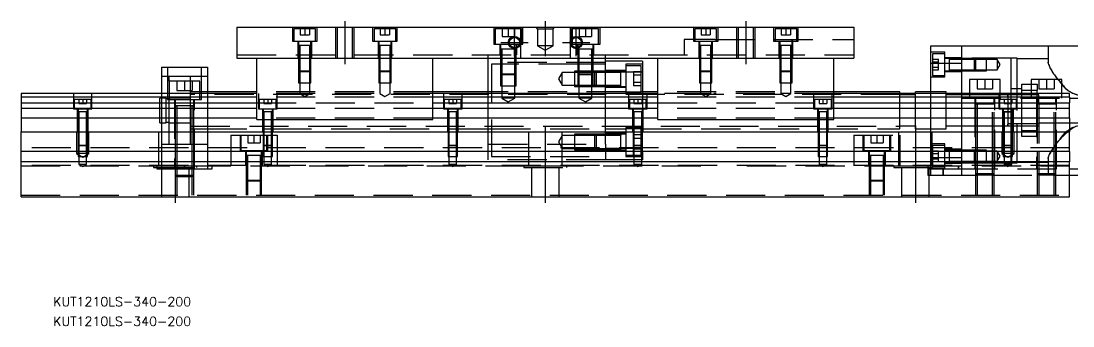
# Model space of a CAD drawing. Extents: x -12 to 520, y -264 to 102.
# Drawn here: x 0 to 341.1, y -264.5 to -165.6 of the extents above; entities that cross this region are included whole.
import ezdxf

# ---------------------------------------------------------------- set-up
doc = ezdxf.new("R2010")
doc.units = 0
doc.linetypes.add('CENTER', pattern=[50.8, 31.75, -6.35, 6.35, -6.35])
doc.linetypes.add('DASHED', pattern=[19.05, 12.7, -6.35])
doc.layers.get('0').update_dxf_attribs({"linetype": 'CONTINUOUS'})
doc.layers.add('CENTER', color=1, linetype='CENTER')
doc.styles.get("Standard").update_dxf_attribs({"font": 'txt.shx', "height": 3, "bigfont": 'bigfont.shx'})

# ---------------------------------------------------------------- blocks, each defined once
blk = doc.blocks.new('*U2')
at = {"color": 7, "linetype": 'CONTINUOUS'}
blk.add_text('KUT1210LS-340-200', height=3, dxfattribs=at).set_placement((10.41, -264.49))
blk = doc.blocks.new('*U3')
at = {"color": 7, "linetype": 'CONTINUOUS'}
blk.add_text('KUT1210LS-340-200', height=3, dxfattribs=at).set_placement((10.41, -258.1))

msp = doc.modelspace()

# ---------------------------------------------------------------- linework, layer by layer
at = {"color": 7, "linetype": 'CONTINUOUS'}
for p, q in [((70, -167.55), (270, -167.55)), ((70, -167.55), (70, -177.55)), ((270, -167.55), (270, -177.55)), ((295, -173.55), (305, -173.55)), ((295, -179.22), (295, -173.55)), ((305, -173.55), (345, -173.55)), ((305, -189.05), (305, -173.55)), ((45.5, -180.55), (45.5, -189.05)), ((45.5, -180.55), (60.5, -180.55)), ((60.5, -180.55), (60.5, -189.05)), ((70, -177.55), (270, -177.55)), ((76.5, -197.55), (76.5, -177.55)), ((133.5, -197.55), (133.5, -177.55)), ((151.5, -189.05), (151.5, -177.55)), ((189.5, -189.05), (189.5, -177.55)), ((201.5, -178.55), (189.5, -178.55)), ((201.5, -178.55), (201.5, -189.05)), ((206.5, -197.55), (206.5, -177.55)), ((263.5, -197.55), (263.5, -177.55)), ((295, -189.05), (295, -179.22)), ((295, -179.22), (305, -179.22)), ((317.5, -184.55), (307.5, -184.55)), ((307.5, -184.55), (307.5, -189.05)), ((317.5, -189.05), (317.5, -184.55)), ((337.5, -184.55), (327.5, -184.55)), ((327.5, -184.55), (327.5, -189.05)), ((337.5, -189.05), (337.5, -184.55)), ((76.5, -189.05), (0, -189.05)), ((0, -189.05), (0, -190.3)), ((76.5, -190.3), (0, -190.3)), ((0, -190.3), (0, -192.08)), ((76.5, -188.55), (60.5, -188.55)), ((151.5, -188.55), (133.5, -188.55)), ((206.5, -189.05), (133.5, -189.05)), ((206.5, -190.3), (133.5, -190.3)), ((206.5, -188.55), (201.5, -188.55)), ((285, -188.55), (263.5, -188.55)), ((340, -189.05), (263.5, -189.05)), ((340, -190.3), (263.5, -190.3)), ((285, -189.05), (285, -188.55)), ((290, -189.05), (290, -188.55)), ((295, -188.55), (290, -188.55)), ((321, -190.3), (320, -190.3)), ((324.5, -190.3), (321, -190.3)), ((327.5, -190.3), (324.5, -190.3)), ((329.5, -190.3), (327.5, -190.3)), ((330, -190.3), (329.5, -190.3)), ((340, -190.3), (340, -189.05)), ((340, -190.3), (340, -192.08)), ((340, -190.55), (355, -190.55)), ((0, -192.08), (76.5, -192.08)), ((0, -192.08), (0, -193.97)), ((76.5, -193.97), (0, -193.97)), ((0, -193.97), (0, -197.03)), ((133.5, -192.08), (206.5, -192.08)), ((206.5, -193.97), (133.5, -193.97)), ((263.5, -192.08), (340, -192.08)), ((340, -193.97), (263.5, -193.97)), ((340, -193.97), (340, -192.08)), ((340, -197.03), (340, -193.97)), ((0, -197.03), (0, -201.55)), ((76.5, -197.03), (0, -197.03)), ((76.5, -197.55), (133.5, -197.55)), ((206.5, -197.03), (133.5, -197.03)), ((206.5, -197.55), (263.5, -197.55)), ((340, -197.03), (263.5, -197.03)), ((340, -197.03), (340, -201.55)), ((0, -207.85), (0, -201.55)), ((0, -201.55), (340, -201.55)), ((340, -207.85), (340, -201.55)), ((340, -207.85), (0, -207.85)), ((0, -211.25), (0, -207.85)), ((340, -207.85), (340, -211.25)), ((340, -211.25), (0, -211.25)), ((0, -222.55), (0, -211.25)), ((340, -222.55), (340, -211.25)), ((340, -213.55), (355, -213.55)), ((340, -215.55), (345, -215.55)), ((0, -222.55), (340, -222.55))]:
    msp.add_line(p, q, dxfattribs=at)
at = {"color": 3, "linetype": 'DASHED'}
for p, q in [((88, -167.55), (88, -172.05)), ((95.5, -168.05), (88.5, -168.05)), ((88.5, -168.05), (88.5, -172.05)), ((90.5, -168.05), (90.5, -170.05)), ((90.5, -170.05), (92, -170.05)), ((92, -168.05), (92, -170.05)), ((92, -170.05), (93.5, -170.05)), ((93.5, -168.05), (93.5, -170.05)), ((95.5, -172.05), (95.5, -168.05)), ((96, -172.05), (96, -167.55)), ((102, -167.55), (102, -177.55)), ((102.5, -167.55), (102.5, -177.55)), ((107.5, -177.55), (107.5, -167.55)), ((108, -177.55), (108, -167.55)), ((114, -167.55), (114, -172.05)), ((121.5, -168.05), (114.5, -168.05)), ((114.5, -168.05), (114.5, -172.05)), ((116.5, -168.05), (116.5, -170.05)), ((116.5, -170.05), (118, -170.05)), ((118, -168.05), (118, -170.05)), ((118, -170.05), (119.5, -170.05)), ((119.5, -168.05), (119.5, -170.05)), ((121.5, -172.05), (121.5, -168.05)), ((122, -172.05), (122, -167.55)), ((153.25, -167.55), (153.25, -173.05)), ((162.25, -168.05), (153.75, -168.05)), ((153.75, -168.05), (153.75, -173.05)), ((156, -168.05), (156, -170.55)), ((158, -168.05), (158, -170.55)), ((160, -168.05), (160, -170.55)), ((162, -167.55), (162, -177.55)), ((162.25, -173.05), (162.25, -168.05)), ((162.75, -173.05), (162.75, -167.55)), ((167.5, -168.05), (167, -167.55)), ((167.5, -168.05), (167.5, -173.55)), ((167.5, -168.05), (172.5, -168.05)), ((172.5, -168.05), (173, -167.55)), ((172.5, -173.55), (172.5, -168.05)), ((178, -167.55), (178, -177.55)), ((178.25, -167.55), (178.25, -173.05)), ((187.25, -168.05), (178.75, -168.05)), ((178.75, -168.05), (178.75, -170.99)), ((181, -168.05), (181, -170.55)), ((183, -168.05), (183, -170.55)), ((185, -168.05), (185, -170.55)), ((187.25, -173.05), (187.25, -168.05)), ((187.75, -173.05), (187.75, -167.55)), ((218, -167.55), (218, -172.05)), ((225.5, -168.05), (218.5, -168.05)), ((218.5, -168.05), (218.5, -172.05)), ((220.5, -168.05), (220.5, -170.05)), ((220.5, -170.05), (222, -170.05)), ((222, -168.05), (222, -170.05)), ((222, -170.05), (223.5, -170.05)), ((223.5, -168.05), (223.5, -170.05)), ((225.5, -172.05), (225.5, -168.05)), ((226, -172.05), (226, -167.55)), ((232, -167.55), (232, -177.55)), ((232.5, -167.55), (232.5, -177.55)), ((237.5, -177.55), (237.5, -167.55)), ((238, -177.55), (238, -167.55)), ((244, -167.55), (244, -172.05)), ((251.5, -168.05), (244.5, -168.05)), ((244.5, -168.05), (244.5, -172.05)), ((246.5, -168.05), (246.5, -170.05)), ((246.5, -170.05), (248, -170.05)), ((248, -168.05), (248, -170.05)), ((248, -170.05), (249.5, -170.05)), ((249.5, -168.05), (249.5, -170.05)), ((251.5, -172.05), (251.5, -168.05)), ((252, -172.05), (252, -167.55)), ((88, -172.05), (96, -172.05)), ((89.75, -172.05), (89.75, -177.55)), ((90, -172.05), (90, -173.45)), ((90, -173.44), (90, -173.45)), ((94, -173.45), (90, -173.45)), ((90, -173.45), (90, -177.55)), ((90, -173.45), (90, -173.46)), ((90.35, -173.45), (90.35, -177.55)), ((93.65, -177.55), (93.65, -173.45)), ((94, -173.45), (94, -172.05)), ((94, -177.55), (94, -173.45)), ((94.25, -177.55), (94.25, -172.05)), ((114, -172.05), (122, -172.05)), ((115.75, -172.05), (115.75, -177.55)), ((116, -172.05), (116, -173.45)), ((116, -173.44), (116, -173.45)), ((116, -173.45), (116.22, -173.45)), ((116.22, -173.45), (116, -173.45)), ((116, -173.45), (116, -173.46)), ((116, -173.45), (116, -177.55)), ((119.78, -173.45), (116.22, -173.45)), ((116.35, -173.45), (116.35, -177.55)), ((119.65, -177.55), (119.65, -173.45)), ((119.78, -173.45), (120, -173.45)), ((120, -173.45), (119.78, -173.45)), ((120, -173.45), (120, -172.05)), ((120, -173.45), (120, -173.44)), ((120, -173.46), (120, -173.45)), ((120, -177.55), (120, -173.45)), ((120.25, -177.55), (120.25, -172.05)), ((153.25, -173.05), (162.75, -173.05)), ((155.25, -173.05), (155.25, -176.55)), ((155.5, -173.05), (155.5, -174.65)), ((156, -170.55), (158, -170.55)), ((158, -170.55), (160, -170.55)), ((160.5, -174.12), (160.5, -173.05)), ((160.75, -176.55), (160.75, -173.05)), ((172.5, -173.55), (167.5, -173.55)), ((167.5, -173.55), (170, -174.99)), ((170, -174.99), (172.5, -173.55)), ((178.25, -173.05), (187.75, -173.05)), ((178.75, -170.99), (178.75, -171.47)), ((178.75, -171.47), (178.75, -173.05)), ((180.25, -173.05), (180.25, -176.55)), ((180.5, -173.05), (180.5, -174.12)), ((181, -170.55), (183, -170.55)), ((183, -170.55), (185, -170.55)), ((185.5, -174.65), (185.5, -173.05)), ((185.75, -176.55), (185.75, -173.05)), ((215, -171.55), (215, -176.55)), ((225, -171.55), (215, -171.55)), ((218, -172.05), (226, -172.05)), ((219.75, -172.05), (219.75, -177.55)), ((220, -172.05), (220, -173.45)), ((220, -173.44), (220, -173.45)), ((220, -173.45), (220.22, -173.45)), ((220.22, -173.45), (220, -173.45)), ((220, -173.45), (220, -173.46)), ((220, -173.45), (220, -177.55)), ((223.78, -173.45), (220.22, -173.45)), ((220.35, -173.45), (220.35, -177.55)), ((223.65, -177.55), (223.65, -173.45)), ((223.78, -173.45), (224, -173.45)), ((224, -173.45), (223.78, -173.45)), ((224, -173.45), (224, -172.05)), ((224, -173.45), (224, -173.44)), ((224, -173.46), (224, -173.45)), ((224, -177.55), (224, -173.45)), ((224.25, -177.55), (224.25, -172.05)), ((225, -171.55), (270, -171.55)), ((244, -172.05), (252, -172.05)), ((245.75, -172.05), (245.75, -177.55)), ((246, -172.05), (246, -173.45)), ((246, -173.44), (246, -173.45)), ((246, -173.45), (246.22, -173.45)), ((246.22, -173.45), (246, -173.45)), ((246, -173.45), (246, -173.46)), ((246, -173.45), (246, -177.55)), ((249.78, -173.45), (246.22, -173.45)), ((246.35, -173.45), (246.35, -177.55)), ((249.65, -177.55), (249.65, -173.45)), ((249.78, -173.45), (250, -173.45)), ((250, -173.45), (249.78, -173.45)), ((250, -172.05), (250, -171.55)), ((250, -171.55), (250, -172.05)), ((250, -173.45), (250, -172.05)), ((250, -173.45), (250, -173.44)), ((250, -173.46), (250, -173.45)), ((250, -177.55), (250, -173.45)), ((250.25, -177.55), (250.25, -172.05)), ((333, -173.55), (333, -178.91)), ((70, -176.55), (270, -176.55)), ((151.5, -177.55), (151.5, -176.55)), ((155.5, -174.65), (155.76, -174.65)), ((155.76, -174.65), (155.5, -174.65)), ((155.5, -174.65), (155.5, -174.66)), ((155.5, -174.65), (155.5, -174.65)), ((155.5, -174.65), (155.5, -176.55)), ((155.5, -176.55), (155.5, -177.55)), ((155.5, -176.55), (155.5, -177.55)), ((160.01, -174.65), (155.76, -174.65)), ((155.9, -174.65), (155.9, -176.55)), ((155.9, -176.55), (155.9, -177.55)), ((160.24, -174.65), (160.01, -174.65)), ((160.1, -176.55), (160.1, -174.65)), ((160.1, -177.55), (160.1, -176.55)), ((160.24, -174.65), (160.5, -174.65)), ((160.5, -174.65), (160.24, -174.65)), ((160.5, -174.49), (160.5, -174.12)), ((160.5, -174.65), (160.5, -174.49)), ((160.5, -174.66), (160.5, -174.65)), ((160.5, -176.55), (160.5, -174.65)), ((160.5, -174.65), (160.5, -174.65)), ((160.5, -177.55), (160.5, -176.55)), ((160.5, -177.55), (160.5, -176.55)), ((180.5, -174.12), (180.5, -174.49)), ((180.5, -174.49), (180.5, -174.65)), ((180.5, -174.65), (180.76, -174.65)), ((180.76, -174.65), (180.5, -174.65)), ((180.5, -174.65), (180.5, -174.66)), ((180.5, -174.65), (180.5, -174.65)), ((180.5, -174.65), (180.5, -176.55)), ((180.5, -176.55), (180.5, -177.55)), ((180.5, -176.55), (180.5, -177.55)), ((185.24, -174.65), (180.76, -174.65)), ((180.9, -174.65), (180.9, -176.55)), ((180.9, -176.55), (180.9, -177.55)), ((185.1, -176.55), (185.1, -174.65)), ((185.1, -177.55), (185.1, -176.55)), ((185.24, -174.65), (185.5, -174.65)), ((185.5, -174.65), (185.24, -174.65)), ((185.5, -174.66), (185.5, -174.65)), ((185.5, -176.55), (185.5, -174.65)), ((185.5, -174.65), (185.5, -174.65)), ((185.5, -177.55), (185.5, -176.55)), ((185.5, -177.55), (185.5, -176.55)), ((189.5, -177.55), (189.5, -176.55)), ((299.5, -175.7), (295, -175.7)), ((295.5, -176.2), (295.5, -179.7)), ((299.5, -176.2), (295.5, -176.2)), ((299.5, -183.7), (299.5, -175.7)), ((47.5, -180.55), (47.5, -191.05)), ((58.5, -191.05), (58.5, -180.55)), ((90, -177.55), (90, -181.7)), ((90, -177.55), (90, -181.7)), ((90.35, -177.55), (90.35, -182.05)), ((93.65, -182.05), (93.65, -177.55)), ((94, -181.7), (94, -177.55)), ((94, -181.7), (94, -177.55)), ((116, -177.55), (116, -181.7)), ((116, -177.55), (116, -181.7)), ((116.35, -177.55), (116.35, -182.05)), ((119.65, -182.05), (119.65, -177.55)), ((120, -181.7), (120, -177.55)), ((120, -181.7), (120, -177.55)), ((189.5, -179.05), (151.5, -179.05)), ((152.5, -179.55), (152.5, -197.55)), ((155.5, -179.55), (152.5, -179.55)), ((155.5, -177.55), (155.5, -182.65)), ((155.5, -177.55), (155.5, -182.65)), ((155.9, -179.55), (155.5, -179.55)), ((155.9, -177.55), (155.9, -183.05)), ((158.5, -179.55), (155.9, -179.55)), ((160.1, -179.55), (158.5, -179.55)), ((160.1, -183.05), (160.1, -177.55)), ((160.5, -179.55), (160.1, -179.55)), ((160.5, -182.65), (160.5, -177.55)), ((160.5, -182.65), (160.5, -177.55)), ((180.5, -179.55), (160.5, -179.55)), ((180.5, -177.55), (180.5, -182.65)), ((180.5, -177.55), (180.5, -182.65)), ((180.9, -179.55), (180.5, -179.55)), ((180.9, -177.55), (180.9, -183.05)), ((181.5, -179.55), (180.9, -179.55)), ((185.1, -179.55), (181.5, -179.55)), ((185.1, -183.05), (185.1, -177.55)), ((185.5, -179.55), (185.1, -179.55)), ((185.5, -182.65), (185.5, -177.55)), ((185.5, -182.65), (185.5, -177.55)), ((189.5, -179.55), (185.5, -179.55)), ((196.1, -179.55), (196.1, -189.05)), ((201.5, -179.55), (196.1, -179.55)), ((198.65, -180.05), (196.1, -180.05)), ((199, -180.05), (198.65, -180.05)), ((201.1, -180.05), (199, -180.05)), ((201.1, -188.55), (201.1, -180.05)), ((220, -177.55), (220, -181.7)), ((220, -177.55), (220, -181.7)), ((220.35, -177.55), (220.35, -182.05)), ((223.65, -182.05), (223.65, -177.55)), ((224, -181.7), (224, -177.55)), ((224, -181.7), (224, -177.55)), ((246, -177.55), (246, -181.7)), ((246, -177.55), (246, -181.7)), ((246.35, -177.55), (246.35, -182.05)), ((249.65, -182.05), (249.65, -177.55)), ((250, -181.7), (250, -177.55)), ((250, -181.7), (250, -177.55)), ((295.5, -177.97), (297.5, -177.97)), ((295.5, -178.83), (297.5, -178.83)), ((295.5, -179.7), (295.5, -183.2)), ((295.5, -180.57), (297.5, -180.57)), ((297.5, -178.83), (297.5, -177.97)), ((297.5, -180.57), (297.5, -178.83)), ((297.5, -181.43), (297.5, -180.57)), ((305, -177.45), (299.5, -177.45)), ((300.9, -177.7), (299.5, -177.7)), ((300.9, -177.7), (300.9, -181.7)), ((305, -177.7), (300.9, -177.7)), ((305, -178.05), (300.9, -178.05)), ((321, -177.55), (305, -177.55)), ((309.15, -177.7), (305, -177.7)), ((309.15, -177.7), (305, -177.7)), ((309.5, -178.05), (305, -178.05)), ((309.15, -179.7), (309.15, -177.7)), ((313, -177.7), (309.15, -177.7)), ((309.5, -178.05), (309.15, -177.7)), ((309.15, -181.7), (309.15, -179.7)), ((309.5, -178.05), (309.5, -179.7)), ((313, -178.05), (309.5, -178.05)), ((309.5, -179.7), (309.5, -181.35)), ((313, -181.7), (313, -177.7)), ((316.5, -178.05), (313, -178.05)), ((316.5, -178.05), (316.5, -179.7)), ((317.45, -179.7), (316.5, -178.05)), ((316.5, -179.7), (316.5, -181.35)), ((316.5, -181.35), (317.45, -179.7)), ((321, -189.05), (321, -177.55)), ((323, -177.55), (321, -177.55)), ((323, -189.05), (323, -177.55)), ((333, -177.8), (323, -177.8)), ((333, -178.91), (333.04, -179.26)), ((333.03, -179.21), (333, -178.91)), ((48, -183.55), (45.5, -183.55)), ((48, -185.05), (48, -183.55)), ((55, -183.55), (48, -183.55)), ((55, -185.05), (55, -183.55)), ((60.5, -183.55), (55, -183.55)), ((90, -181.7), (94, -181.7)), ((90, -181.7), (90, -185.55)), ((90, -181.7), (90.35, -182.05)), ((93.65, -182.05), (90.35, -182.05)), ((90.35, -182.05), (90.35, -185.55)), ((93.65, -182.05), (94, -181.7)), ((93.65, -185.55), (93.65, -182.05)), ((94, -185.55), (94, -181.7)), ((116, -181.7), (120, -181.7)), ((116, -181.7), (116, -185.55)), ((116, -181.7), (116.35, -182.05)), ((119.65, -182.05), (116.35, -182.05)), ((116.35, -182.05), (116.35, -185.55)), ((119.65, -182.05), (120, -181.7)), ((119.65, -185.55), (119.65, -182.05)), ((120, -185.55), (120, -181.7)), ((155.5, -182.65), (158.5, -182.65)), ((155.5, -182.65), (155.5, -186.55)), ((155.5, -182.65), (155.9, -183.05)), ((158.5, -183.05), (155.9, -183.05)), ((155.9, -183.05), (155.9, -186.55)), ((158.5, -182.65), (160.5, -182.65)), ((160.1, -183.05), (158.5, -183.05)), ((160.1, -183.05), (160.5, -182.65)), ((160.1, -186.55), (160.1, -183.05)), ((160.5, -186.55), (160.5, -182.65)), ((175.5, -182.2), (174.29, -184.3)), ((175.5, -186.4), (175.5, -182.2)), ((179.5, -182.2), (175.5, -182.2)), ((179.5, -181.8), (179.5, -186.8)), ((180.5, -181.8), (179.5, -181.8)), ((186.1, -182.2), (179.5, -182.2)), ((180.9, -181.8), (180.5, -181.8)), ((180.5, -182.65), (181.5, -182.65)), ((180.5, -182.65), (180.5, -186.55)), ((180.5, -182.65), (180.9, -183.05)), ((181.5, -181.8), (180.9, -181.8)), ((181.5, -183.05), (180.9, -183.05)), ((180.9, -183.05), (180.9, -186.55)), ((185.1, -181.8), (181.5, -181.8)), ((181.5, -182.65), (185.5, -182.65)), ((185.1, -183.05), (181.5, -183.05)), ((185.5, -181.8), (185.1, -181.8)), ((185.1, -183.05), (185.5, -182.65)), ((185.1, -186.55), (185.1, -183.05)), ((186.5, -181.8), (185.5, -181.8)), ((185.5, -186.55), (185.5, -182.65)), ((186.5, -181.8), (186.1, -182.2)), ((186.1, -186.4), (186.1, -182.2)), ((189.5, -182.2), (186.1, -182.2)), ((186.5, -181.8), (186.5, -186.8)), ((189.5, -181.8), (186.5, -181.8)), ((189.5, -181.8), (186.5, -181.8)), ((196.1, -181.55), (189.5, -181.55)), ((194.5, -181.8), (189.5, -181.8)), ((195, -182.18), (189.5, -182.18)), ((194.5, -182.2), (189.5, -182.2)), ((194.5, -182.2), (194.5, -181.8)), ((194.5, -182.06), (194.5, -181.8)), ((194.5, -181.8), (194.5, -182.06)), ((194.5, -182.06), (194.5, -181.8)), ((195, -181.8), (194.5, -181.8)), ((194.5, -184.15), (194.5, -182.06)), ((194.5, -186.54), (194.5, -184.15)), ((195.1, -181.8), (195, -181.8)), ((199, -182.18), (195, -182.18)), ((195.35, -181.8), (195.1, -181.8)), ((196.1, -181.8), (195.35, -181.8)), ((198.6, -181.99), (198.6, -183.15)), ((201.1, -181.99), (198.6, -181.99)), ((198.6, -183.15), (198.6, -185.45)), ((201.1, -183.15), (198.6, -183.15)), ((201.5, -182.18), (199, -182.18)), ((220, -181.7), (224, -181.7)), ((220, -181.7), (220, -185.55)), ((220, -181.7), (220.35, -182.05)), ((223.65, -182.05), (220.35, -182.05)), ((220.35, -182.05), (220.35, -185.55)), ((223.65, -182.05), (224, -181.7)), ((223.65, -185.55), (223.65, -182.05)), ((224, -185.55), (224, -181.7)), ((246, -181.7), (250, -181.7)), ((246, -181.7), (246, -185.55)), ((246, -181.7), (246.35, -182.05)), ((249.65, -182.05), (246.35, -182.05)), ((246.35, -182.05), (246.35, -185.55)), ((249.65, -182.05), (250, -181.7)), ((249.65, -185.55), (249.65, -182.05)), ((250, -185.55), (250, -181.7)), ((295, -183.7), (299.5, -183.7)), ((295.5, -181.43), (297.5, -181.43)), ((295.5, -183.2), (299.5, -183.2)), ((299.5, -181.7), (300.9, -181.7)), ((299.5, -181.95), (305, -181.95)), ((300.89, -181.7), (300.9, -181.7)), ((300.9, -181.35), (305, -181.35)), ((300.9, -181.7), (305, -181.7)), ((300.9, -181.7), (300.9, -181.7)), ((305, -181.35), (309.5, -181.35)), ((305, -181.7), (309.15, -181.7)), ((305, -181.7), (309.15, -181.7)), ((309.15, -181.7), (309.5, -181.35)), ((309.15, -181.7), (313, -181.7)), ((309.5, -181.35), (313, -181.35)), ((313, -181.35), (316.5, -181.35)), ((58, -185.05), (48, -185.05)), ((48, -185.05), (48, -189.05)), ((50.5, -185.05), (50.5, -188.05)), ((53, -185.05), (53, -188.05)), ((55, -189.05), (55, -185.05)), ((55.5, -185.05), (55.5, -188.05)), ((58, -189.05), (58, -185.05)), ((90, -185.55), (94, -185.55)), ((90.35, -185.55), (90.35, -189.05)), ((93.65, -189.05), (93.65, -185.55)), ((116, -185.55), (120, -185.55)), ((116.35, -185.55), (116.35, -189.05)), ((119.65, -189.05), (119.65, -185.55)), ((155.5, -186.55), (160.5, -186.55)), ((155.9, -186.55), (155.9, -190.55)), ((160.1, -190.55), (160.1, -186.55)), ((174.29, -184.3), (175.5, -186.4)), ((175.5, -186.4), (179.5, -186.4)), ((179.5, -186.4), (186.1, -186.4)), ((179.5, -186.8), (186.5, -186.8)), ((180.5, -186.55), (185.5, -186.55)), ((180.9, -186.55), (180.9, -190.55)), ((185.1, -190.55), (185.1, -186.55)), ((186.1, -186.4), (186.5, -186.8)), ((186.1, -186.4), (189.5, -186.4)), ((186.5, -186.8), (189.5, -186.8)), ((186.5, -186.8), (189.5, -186.8)), ((189.5, -186.4), (194.5, -186.4)), ((189.5, -186.8), (194.5, -186.8)), ((189.5, -187.05), (196.1, -187.05)), ((194.5, -186.8), (194.5, -186.4)), ((194.5, -186.8), (194.5, -186.54)), ((194.5, -186.8), (196.1, -186.8)), ((198.6, -185.45), (198.6, -186.61)), ((201.1, -185.45), (198.6, -185.45)), ((201.1, -186.61), (198.6, -186.61)), ((220, -185.55), (224, -185.55)), ((220.35, -185.55), (220.35, -189.05)), ((223.65, -189.05), (223.65, -185.55)), ((246, -185.55), (250, -185.55)), ((246.35, -185.55), (246.35, -189.05)), ((249.65, -189.05), (249.65, -185.55)), ((310, -184.55), (310, -187.55)), ((310, -187.55), (312.5, -187.55)), ((312.5, -184.55), (312.5, -187.55)), ((312.5, -187.55), (315, -187.55)), ((315, -184.55), (315, -187.55)), ((324.5, -187.55), (321, -187.55)), ((324.5, -186.05), (327.5, -186.05)), ((324.5, -188.05), (324.5, -186.05)), ((327.5, -186.05), (329.5, -186.05)), ((329.5, -186.05), (329.5, -188.05)), ((330, -184.55), (330, -187.55)), ((330, -187.55), (332.5, -187.55)), ((332.5, -184.55), (332.5, -187.55)), ((332.5, -187.55), (335, -187.55)), ((335, -184.55), (335, -187.55)), ((336.31, -184.55), (337.5, -185.91)), ((17, -189.05), (17, -194.05)), ((23, -194.05), (23, -189.05)), ((45, -194.55), (45, -190.55)), ((45.5, -190.55), (45, -190.55)), ((45.5, -189.05), (45.5, -201.55)), ((47.1, -190.55), (45.5, -190.55)), ((47.1, -194.55), (47.1, -190.55)), ((48, -190.75), (47.1, -190.75)), ((48, -189.05), (48, -191.05)), ((55, -190.55), (48, -190.55)), ((50.5, -188.05), (53, -188.05)), ((53, -188.05), (55.5, -188.05)), ((58, -188.55), (55, -188.55)), ((55, -191.05), (55, -189.05)), ((285, -189.43), (55, -189.43)), ((60.5, -188.55), (58, -188.55)), ((58, -191.05), (58, -189.05)), ((60.5, -189.05), (60.5, -201.55)), ((133.5, -188.55), (76.5, -188.55)), ((133.5, -189.05), (76.5, -189.05)), ((133.5, -190.3), (76.5, -190.3)), ((77, -189.05), (77, -194.05)), ((83, -194.05), (83, -189.05)), ((93.65, -189.05), (90.35, -189.05)), ((90.35, -189.05), (92, -190)), ((92, -190), (93.65, -189.05)), ((116.35, -189.05), (118, -190)), ((118, -190), (119.65, -189.05)), ((137, -189.05), (137, -194.05)), ((143, -194.05), (143, -189.05)), ((152.5, -188.55), (151.5, -188.55)), ((151.5, -197.55), (151.5, -189.05)), ((196.1, -188.55), (152.5, -188.55)), ((160.1, -190.55), (155.9, -190.55)), ((155.9, -190.55), (158, -191.76)), ((158, -191.76), (160.1, -190.55)), ((185.1, -190.55), (180.9, -190.55)), ((180.9, -190.55), (183, -191.76)), ((183, -191.76), (185.1, -190.55)), ((189.5, -197.55), (189.5, -189.05)), ((196.1, -188.55), (201.1, -188.55)), ((197, -189.05), (197, -194.05)), ((201.5, -188.55), (201.1, -188.55)), ((201.5, -189.05), (201.5, -207.85)), ((203, -194.05), (203, -189.05)), ((263.5, -188.55), (206.5, -188.55)), ((221.35, -189.05), (206.5, -189.05)), ((263.5, -190.3), (206.5, -190.3)), ((223.65, -189.05), (220.35, -189.05)), ((220.35, -189.05), (222, -190)), ((222, -190), (223.65, -189.05)), ((263.5, -189.05), (224.65, -189.05)), ((249.65, -189.05), (246.35, -189.05)), ((246.35, -189.05), (248, -190)), ((248, -190), (249.65, -189.05)), ((257, -189.05), (257, -194.05)), ((263, -194.05), (263, -189.05)), ((285, -194.55), (285, -189.05)), ((290, -189.55), (285, -189.55)), ((290, -194.55), (290, -189.05)), ((300, -188.55), (295, -188.55)), ((295, -201.55), (295, -189.05)), ((300, -189.05), (300, -188.55)), ((300, -194.55), (300, -189.05)), ((305, -189.55), (300, -189.55)), ((305, -190.55), (305, -189.05)), ((307.5, -189.55), (305, -189.55)), ((305, -201.55), (305, -190.55)), ((305, -190.55), (340, -190.55)), ((307.5, -189.05), (307.5, -190.55)), ((317.5, -189.55), (307.5, -189.55)), ((309.25, -190.55), (309.25, -213.55)), ((309.5, -190.55), (309.5, -192.55)), ((315.5, -192.55), (315.5, -190.55)), ((315.75, -213.55), (315.75, -190.55)), ((317, -189.05), (317, -194.05)), ((317.5, -190.55), (317.5, -189.05)), ((320, -189.55), (317.5, -189.55)), ((320, -189.55), (320, -190.3)), ((320, -189.55), (320, -190.11)), ((320, -190.11), (320, -189.55)), ((320, -189.55), (320, -189.55)), ((321, -189.55), (320, -189.55)), ((320, -189.55), (320, -189.55)), ((320, -190.11), (320, -190.55)), ((320, -190.3), (320, -190.55)), ((320, -190.55), (320, -190.95)), ((321, -190.55), (321, -189.05)), ((324.5, -189.55), (321, -189.55)), ((321, -191.05), (321, -190.55)), ((323, -194.05), (323, -189.05)), ((327.5, -188.05), (324.5, -188.05)), ((324.5, -189.05), (324.5, -188.05)), ((324.5, -190.55), (324.5, -189.05)), ((327.5, -189.55), (324.5, -189.55)), ((324.5, -201.05), (324.5, -190.55)), ((329.5, -188.05), (327.5, -188.05)), ((327.5, -189.05), (327.5, -190.55)), ((329.5, -189.55), (327.5, -189.55)), ((329.25, -190.55), (329.25, -213.55)), ((329.5, -189.05), (329.5, -188.05)), ((329.5, -190.55), (329.5, -189.05)), ((330, -189.55), (329.5, -189.55)), ((329.5, -190.55), (329.5, -192.55)), ((330, -190.55), (330, -189.55)), ((330, -192.55), (330, -190.55)), ((335.5, -192.55), (335.5, -190.55)), ((335.75, -213.55), (335.75, -190.55)), ((337.5, -190.55), (337.5, -189.05)), ((17, -194.05), (23, -194.05)), ((22.75, -191.05), (17.25, -191.05)), ((17.25, -191.05), (17.25, -194.05)), ((18.25, -194.05), (18.25, -201.55)), ((18.5, -194.05), (18.5, -195.05)), ((18.75, -191.05), (18.75, -192.35)), ((18.75, -192.35), (20, -192.35)), ((20, -191.05), (20, -192.35)), ((20, -192.35), (21.25, -192.35)), ((21.25, -191.05), (21.25, -192.35)), ((21.5, -195.05), (21.5, -194.05)), ((21.75, -201.55), (21.75, -194.05)), ((22.75, -194.05), (22.75, -191.05)), ((47.5, -191.05), (58.5, -191.05)), ((48, -194.55), (48, -191.05)), ((49.75, -191.05), (49.75, -213.55)), ((50, -191.05), (50, -193.05)), ((50, -193.04), (50, -193.05)), ((50, -193.05), (50.35, -193.05)), ((50.35, -193.05), (50, -193.05)), ((50, -193.05), (50, -201.55)), ((50, -193.05), (50, -193.06)), ((55.65, -193.05), (50.35, -193.05)), ((50.5, -193.05), (50.5, -201.55)), ((55, -193.05), (55, -191.05)), ((55, -194.55), (55, -193.05)), ((55.5, -201.55), (55.5, -193.05)), ((55.65, -193.05), (56, -193.05)), ((56, -193.05), (55.65, -193.05)), ((56, -193.05), (56, -191.05)), ((56, -193.05), (56, -193.04)), ((56, -201.55), (56, -193.05)), ((56, -193.06), (56, -193.05)), ((56.25, -213.55), (56.25, -191.05)), ((76.5, -192.08), (133.5, -192.08)), ((133.5, -193.97), (76.5, -193.97)), ((77, -194.05), (83, -194.05)), ((82.75, -191.05), (77.25, -191.05)), ((77.25, -191.05), (77.25, -194.05)), ((78.25, -194.05), (78.25, -201.55)), ((78.5, -194.05), (78.5, -195.05)), ((78.75, -191.05), (78.75, -192.35)), ((78.75, -192.35), (80, -192.35)), ((80, -191.05), (80, -192.35)), ((80, -192.35), (81.25, -192.35)), ((81.25, -191.05), (81.25, -192.35)), ((81.5, -195.05), (81.5, -194.05)), ((81.75, -201.55), (81.75, -194.05)), ((82.75, -194.05), (82.75, -191.05)), ((137, -194.05), (143, -194.05)), ((142.75, -191.05), (137.25, -191.05)), ((137.25, -191.05), (137.25, -194.05)), ((138.25, -194.05), (138.25, -201.55)), ((138.5, -194.05), (138.5, -195.05)), ((138.75, -191.05), (138.75, -192.35)), ((138.75, -192.35), (140, -192.35)), ((140, -191.05), (140, -192.35)), ((140, -192.35), (141.25, -192.35)), ((141.25, -191.05), (141.25, -192.35)), ((141.5, -195.05), (141.5, -194.05)), ((141.75, -201.55), (141.75, -194.05)), ((142.75, -194.05), (142.75, -191.05)), ((197, -194.05), (203, -194.05)), ((202.75, -191.05), (197.25, -191.05)), ((197.25, -191.05), (197.25, -194.05)), ((198.25, -194.05), (198.25, -201.55)), ((198.5, -194.05), (198.5, -195.05)), ((198.75, -191.05), (198.75, -192.35)), ((198.75, -192.35), (200, -192.35)), ((200, -191.05), (200, -192.35)), ((200, -192.35), (201.25, -192.35)), ((201.25, -191.05), (201.25, -192.35)), ((201.5, -195.05), (201.5, -194.05)), ((201.75, -201.55), (201.75, -194.05)), ((202.75, -194.05), (202.75, -191.05)), ((206.5, -192.08), (263.5, -192.08)), ((263.5, -193.97), (206.5, -193.97)), ((257, -194.05), (263, -194.05)), ((262.75, -191.05), (257.25, -191.05)), ((257.25, -191.05), (257.25, -194.05)), ((258.25, -194.05), (258.25, -201.55)), ((258.5, -194.05), (258.5, -195.05)), ((258.75, -191.05), (258.75, -192.35)), ((258.75, -192.35), (260, -192.35)), ((260, -191.05), (260, -192.35)), ((260, -192.35), (261.25, -192.35)), ((261.25, -191.05), (261.25, -192.35)), ((261.5, -195.05), (261.5, -194.05)), ((261.75, -201.55), (261.75, -194.05)), ((262.75, -194.05), (262.75, -191.05)), ((309.5, -192.54), (309.5, -192.55)), ((309.85, -192.55), (309.5, -192.55)), ((309.5, -192.55), (309.5, -192.56)), ((309.5, -192.55), (309.5, -201.55)), ((315.15, -192.55), (309.85, -192.55)), ((310, -192.55), (310, -201.55)), ((315, -207.85), (315, -192.55)), ((315.5, -192.55), (315.15, -192.55)), ((315.5, -192.55), (315.5, -192.54)), ((315.5, -192.56), (315.5, -192.55)), ((315.5, -207.85), (315.5, -192.55)), ((317, -194.05), (323, -194.05)), ((322.75, -191.05), (317.25, -191.05)), ((317.25, -191.05), (317.25, -194.05)), ((318.25, -194.05), (318.25, -201.55)), ((318.5, -194.05), (318.5, -195.05)), ((318.75, -191.05), (318.75, -192.35)), ((318.75, -192.35), (320, -192.35)), ((320, -191.05), (320, -192.35)), ((320, -192.35), (321.25, -192.35)), ((320, -192.45), (320, -194.05)), ((320, -194.05), (320, -194.75)), ((321, -194.05), (321, -191.05)), ((321, -194.55), (321, -194.05)), ((321.25, -191.05), (321.25, -192.35)), ((321.5, -195.05), (321.5, -194.05)), ((321.75, -201.55), (321.75, -194.05)), ((322.75, -194.05), (322.75, -191.05)), ((323, -194.55), (323, -194.05)), ((329.5, -192.54), (329.5, -192.55)), ((329.85, -192.55), (329.5, -192.55)), ((329.5, -192.55), (329.5, -192.56)), ((329.5, -192.55), (329.5, -207.85)), ((335.15, -192.55), (329.85, -192.55)), ((330, -192.55), (330, -207.85)), ((335, -207.85), (335, -192.55)), ((335.5, -192.55), (335.15, -192.55)), ((335.5, -192.55), (335.5, -192.54)), ((335.5, -192.56), (335.5, -192.55)), ((335.5, -207.85), (335.5, -192.55)), ((18.5, -195.04), (18.5, -195.05)), ((21.5, -195.05), (18.5, -195.05)), ((18.5, -195.05), (18.5, -195.06)), ((18.5, -195.05), (18.5, -201.55)), ((18.75, -195.05), (18.75, -201.55)), ((21.25, -201.55), (21.25, -195.05)), ((21.5, -201.55), (21.5, -195.05)), ((45, -198.55), (45, -194.55)), ((47.1, -198.55), (47.1, -194.55)), ((48, -201.55), (48, -194.55)), ((55, -201.55), (55, -194.55)), ((133.5, -197.03), (76.5, -197.03)), ((78.5, -195.04), (78.5, -195.05)), ((81.5, -195.05), (78.5, -195.05)), ((78.5, -195.05), (78.5, -195.06)), ((78.5, -195.05), (78.5, -201.55)), ((78.75, -195.05), (78.75, -201.55)), ((81.25, -201.55), (81.25, -195.05)), ((81.5, -201.55), (81.5, -195.05)), ((138.5, -195.04), (138.5, -195.05)), ((141.5, -195.05), (138.5, -195.05)), ((138.5, -195.05), (138.5, -195.06)), ((138.5, -195.05), (138.5, -201.55)), ((138.75, -195.05), (138.75, -201.55)), ((141.25, -201.55), (141.25, -195.05)), ((141.5, -201.55), (141.5, -195.05)), ((151.5, -201.55), (151.5, -197.55)), ((152.5, -197.55), (152.5, -201.55)), ((189.5, -201.55), (189.5, -197.55)), ((198.5, -195.04), (198.5, -195.05)), ((201.5, -195.05), (198.5, -195.05)), ((198.5, -195.05), (198.5, -195.06)), ((198.5, -195.05), (198.5, -201.55)), ((198.75, -195.05), (198.75, -201.55)), ((201.25, -201.55), (201.25, -195.05)), ((201.5, -201.55), (201.5, -195.05)), ((263.5, -197.03), (206.5, -197.03)), ((258.5, -195.04), (258.5, -195.05)), ((261.5, -195.05), (258.5, -195.05)), ((258.5, -195.05), (258.5, -195.06)), ((258.5, -195.05), (258.5, -201.55)), ((258.75, -195.05), (258.75, -201.55)), ((261.25, -201.55), (261.25, -195.05)), ((261.5, -201.55), (261.5, -195.05)), ((285, -200.55), (285, -194.55)), ((290, -200.55), (290, -194.55)), ((300, -200.55), (300, -194.55)), ((318.5, -195.04), (318.5, -195.05)), ((318.5, -195.05), (318.62, -195.05)), ((318.62, -195.05), (318.5, -195.05)), ((318.5, -195.05), (318.5, -195.06)), ((318.5, -195.05), (318.5, -201.55)), ((318.62, -195.05), (321.38, -195.05)), ((320, -195.05), (318.62, -195.05)), ((318.75, -195.05), (318.75, -201.55)), ((320, -194.75), (320, -198.99)), ((321.38, -195.05), (320, -195.05)), ((321, -206.05), (321, -194.55)), ((321.25, -201.55), (321.25, -195.05)), ((321.38, -195.05), (321.5, -195.05)), ((321.5, -195.05), (321.38, -195.05)), ((321.5, -195.05), (321.5, -195.04)), ((321.5, -195.06), (321.5, -195.05)), ((321.5, -201.55), (321.5, -195.05)), ((323, -211.55), (323, -194.55)), ((45, -198.55), (45.5, -198.55)), ((45.5, -198.55), (47.1, -198.55)), ((47.1, -198.35), (48, -198.35)), ((48, -198.55), (50, -198.55)), ((50, -198.55), (50.5, -198.55)), ((50.5, -198.55), (55, -198.55)), ((55, -199.68), (285, -199.68)), ((55, -200.55), (55.5, -200.55)), ((55.5, -200.55), (56, -200.55)), ((56, -200.55), (60.5, -200.55)), ((60.5, -200.55), (78.5, -200.55)), ((78.5, -200.55), (78.75, -200.55)), ((78.75, -200.55), (81.25, -200.55)), ((81.25, -200.55), (81.5, -200.55)), ((81.5, -200.55), (151.5, -200.55)), ((151.5, -200.55), (152.5, -200.55)), ((152.5, -200.55), (189.5, -200.55)), ((152.5, -200.55), (189.5, -200.55)), ((189.5, -200.55), (196.1, -200.55)), ((189.5, -200.55), (196.1, -200.55)), ((196.1, -200.05), (196.1, -209.55)), ((201.5, -200.05), (196.1, -200.05)), ((198.5, -200.55), (196.1, -200.55)), ((198.75, -200.55), (198.5, -200.55)), ((201.1, -200.55), (198.75, -200.55)), ((201.1, -201.55), (201.1, -200.55)), ((201.1, -200.55), (201.25, -200.55)), ((201.1, -200.55), (201.25, -200.55)), ((201.25, -200.55), (201.5, -200.55)), ((201.25, -200.55), (201.5, -200.55)), ((201.5, -200.55), (285, -200.55)), ((285, -199.55), (290, -199.55)), ((290, -200.55), (295, -200.55)), ((295, -200.55), (300, -200.55)), ((300, -199.55), (305, -199.55)), ((305, -199.55), (309.5, -199.55)), ((309.5, -199.55), (310, -199.55)), ((310, -199.55), (320, -199.55)), ((320, -198.8), (330, -198.8)), ((320, -199.55), (320, -198.99)), ((320, -198.99), (320, -199.55)), ((320, -199.55), (329.5, -199.55)), ((320, -199.55), (329.5, -199.55)), ((324.5, -201.05), (329.5, -201.05)), ((324.5, -203.05), (324.5, -201.05)), ((329.5, -199.55), (330, -199.55)), ((330, -198.55), (345, -198.55)), ((18, -201.55), (18, -208.55)), ((18.5, -201.55), (18.5, -205.8)), ((18.5, -201.55), (18.5, -205.8)), ((18.75, -201.55), (18.75, -206.05)), ((21.25, -206.05), (21.25, -201.55)), ((21.5, -205.8), (21.5, -201.55)), ((21.5, -205.8), (21.5, -201.55)), ((22, -208.55), (22, -201.55)), ((44.64, -212.55), (44.64, -201.55)), ((45.5, -201.55), (45.5, -207.85)), ((48, -205.55), (48, -201.55)), ((50, -201.55), (50, -207.85)), ((50.5, -201.55), (50.5, -207.85)), ((55, -205.55), (55, -201.55)), ((55.36, -201.55), (55.36, -212.55)), ((55.5, -207.85), (55.5, -201.55)), ((56, -207.85), (56, -201.55)), ((60.5, -201.55), (60.5, -207.85)), ((68, -202.55), (68, -207.85)), ((68, -202.55), (78.5, -202.55)), ((71, -202.55), (71, -207.55)), ((71.25, -202.55), (71.25, -207.55)), ((73.5, -202.55), (73.5, -205.05)), ((75.5, -202.55), (75.5, -205.05)), ((77.5, -202.55), (77.5, -205.05)), ((78.5, -201.55), (78.5, -205.8)), ((78.5, -201.55), (78.5, -205.8)), ((78.5, -202.55), (78.75, -202.55)), ((78.75, -201.55), (78.75, -206.05)), ((78.75, -202.55), (81.25, -202.55)), ((79.75, -206.05), (79.75, -202.55)), ((80, -207.55), (80, -202.55)), ((81.25, -206.05), (81.25, -201.55)), ((81.25, -202.55), (81.5, -202.55)), ((81.5, -205.8), (81.5, -201.55)), ((81.5, -205.8), (81.5, -201.55)), ((81.5, -202.55), (83, -202.55)), ((83, -202.55), (83, -207.85)), ((138.5, -201.55), (138.5, -205.8)), ((138.5, -201.55), (138.5, -205.8)), ((138.75, -201.55), (138.75, -206.05)), ((141.25, -206.05), (141.25, -201.55)), ((141.5, -205.8), (141.5, -201.55)), ((141.5, -205.8), (141.5, -201.55)), ((151.5, -205.55), (151.5, -201.55)), ((152.5, -201.55), (152.5, -207.85)), ((164.64, -212.55), (164.64, -201.55)), ((175.5, -202.7), (174.29, -204.8)), ((175.36, -201.55), (175.36, -212.55)), ((175.5, -206.9), (175.5, -202.7)), ((179.5, -202.7), (175.5, -202.7)), ((179.5, -202.3), (179.5, -207.3)), ((186.5, -202.3), (179.5, -202.3)), ((186.1, -202.7), (179.5, -202.7)), ((186.5, -202.3), (186.1, -202.7)), ((186.1, -206.9), (186.1, -202.7)), ((189.5, -202.7), (186.1, -202.7)), ((186.5, -202.3), (186.5, -207.3)), ((189.5, -202.3), (186.5, -202.3)), ((189.5, -202.3), (186.5, -202.3)), ((189.5, -205.55), (189.5, -201.55)), ((196.1, -202.05), (189.5, -202.05)), ((194.5, -202.3), (189.5, -202.3)), ((194.5, -202.7), (189.5, -202.7)), ((194.5, -202.7), (194.5, -202.3)), ((194.5, -202.56), (194.5, -202.3)), ((194.5, -202.3), (194.5, -202.56)), ((194.5, -202.56), (194.5, -202.3)), ((196.1, -202.3), (194.5, -202.3)), ((194.5, -204.65), (194.5, -202.56)), ((194.5, -207.04), (194.5, -204.65)), ((198.5, -201.55), (198.5, -205.8)), ((198.5, -201.55), (198.5, -205.8)), ((198.6, -202.49), (198.6, -203.65)), ((201.1, -202.49), (198.6, -202.49)), ((201.1, -203.65), (198.6, -203.65)), ((198.6, -203.65), (198.6, -205.95)), ((198.75, -201.55), (198.75, -206.05)), ((201.1, -206.05), (201.1, -201.55)), ((201.25, -206.05), (201.25, -201.55)), ((201.5, -205.8), (201.5, -201.55)), ((201.5, -205.8), (201.5, -201.55)), ((258.5, -201.55), (258.5, -205.8)), ((258.5, -201.55), (258.5, -205.8)), ((258.75, -201.55), (258.75, -206.05)), ((261.25, -206.05), (261.25, -201.55)), ((261.5, -205.8), (261.5, -201.55)), ((261.5, -205.8), (261.5, -201.55)), ((270, -202.55), (270, -207.85)), ((270, -202.55), (285, -202.55)), ((273, -202.55), (273, -207.55)), ((273.25, -202.55), (273.25, -207.55)), ((275.5, -202.55), (275.5, -205.05)), ((277.5, -202.55), (277.5, -205.05)), ((279.5, -202.55), (279.5, -205.05)), ((281.75, -207.55), (281.75, -202.55)), ((282, -207.55), (282, -202.55)), ((284.64, -212.55), (284.64, -201.55)), ((285, -202.55), (285, -207.85)), ((295, -207.85), (295, -201.55)), ((295.36, -201.55), (295.36, -212.55)), ((305, -207.85), (305, -201.55)), ((309.5, -201.55), (309.5, -207.85)), ((310, -201.55), (310, -207.85)), ((318, -201.55), (318, -208.55)), ((318.5, -201.55), (318.5, -205.8)), ((318.5, -201.55), (318.5, -205.8)), ((318.75, -201.55), (318.75, -206.05)), ((321.25, -206.05), (321.25, -201.55)), ((321.5, -205.8), (321.5, -201.55)), ((321.5, -205.8), (321.5, -201.55)), ((322, -208.55), (322, -201.55)), ((329.5, -203.05), (324.5, -203.05)), ((340, -206.7), (0, -206.7)), ((18.5, -205.8), (21.5, -205.8)), ((18.5, -205.8), (18.5, -207.85)), ((18.5, -205.8), (18.75, -206.05)), ((18.5, -207.85), (18.5, -209.55)), ((21.25, -206.05), (18.75, -206.05)), ((18.75, -206.05), (18.75, -209.55)), ((21.25, -206.05), (21.5, -205.8)), ((21.25, -209.55), (21.25, -206.05)), ((21.5, -207.85), (21.5, -205.8)), ((21.5, -209.55), (21.5, -207.85)), ((45.5, -205.55), (48, -205.55)), ((45.5, -207.85), (45.5, -211.25)), ((48, -205.55), (50, -205.55)), ((50, -205.55), (50.5, -205.55)), ((50, -207.85), (50, -211.25)), ((50.5, -205.55), (55, -205.55)), ((50.5, -207.85), (50.5, -211.25)), ((55, -205.55), (60.5, -205.55)), ((55.5, -211.25), (55.5, -207.85)), ((56, -211.25), (56, -207.85)), ((60.5, -207.85), (60.5, -211.25)), ((68, -207.85), (68, -211.25)), ((71, -207.55), (80, -207.55)), ((72.75, -207.55), (72.75, -212.55)), ((73, -207.55), (73, -207.85)), ((73, -207.85), (73, -209.15)), ((73.5, -205.05), (75.5, -205.05)), ((75.5, -205.05), (77.5, -205.05)), ((78, -207.85), (78, -207.55)), ((78, -209.15), (78, -207.85)), ((78.25, -212.55), (78.25, -207.55)), ((78.5, -205.8), (81.5, -205.8)), ((78.5, -205.8), (78.5, -207.85)), ((78.5, -205.8), (78.75, -206.05)), ((78.5, -207.85), (78.5, -209.55)), ((81.25, -206.05), (78.75, -206.05)), ((78.75, -206.05), (78.75, -209.55)), ((79.75, -207.55), (79.75, -206.05)), ((81.25, -206.05), (81.5, -205.8)), ((81.25, -209.55), (81.25, -206.05)), ((81.5, -207.85), (81.5, -205.8)), ((81.5, -209.55), (81.5, -207.85)), ((83, -207.85), (83, -211.25)), ((138.5, -205.8), (141.5, -205.8)), ((138.5, -205.8), (138.5, -207.85)), ((138.5, -205.8), (138.75, -206.05)), ((138.5, -207.85), (138.5, -209.55)), ((141.25, -206.05), (138.75, -206.05)), ((138.75, -206.05), (138.75, -209.55)), ((141.25, -206.05), (141.5, -205.8)), ((141.25, -209.55), (141.25, -206.05)), ((141.5, -207.85), (141.5, -205.8)), ((141.5, -209.55), (141.5, -207.85)), ((151.5, -207.85), (151.5, -205.55)), ((151.5, -205.55), (189.5, -205.55)), ((189.5, -207.83), (151.5, -207.83)), ((151.5, -210.55), (151.5, -207.85)), ((152.5, -207.85), (152.5, -209.55)), ((174.29, -204.8), (175.5, -206.9)), ((175.5, -206.9), (179.5, -206.9)), ((179.5, -206.9), (186.1, -206.9)), ((179.5, -207.3), (186.5, -207.3)), ((186.1, -206.9), (189.5, -206.9)), ((186.1, -206.9), (186.5, -207.3)), ((186.5, -207.3), (189.5, -207.3)), ((186.5, -207.3), (189.5, -207.3)), ((189.5, -205.55), (189.5, -207.85)), ((189.5, -206.9), (194.5, -206.9)), ((198.5, -206.92), (189.5, -206.92)), ((189.5, -207.3), (194.5, -207.3)), ((189.5, -207.55), (196.1, -207.55)), ((189.5, -207.85), (189.5, -210.55)), ((194.5, -207.3), (194.5, -206.9)), ((194.5, -207.3), (194.5, -207.04)), ((194.5, -207.3), (194.5, -207.3)), ((194.5, -207.3), (194.5, -207.3)), ((194.5, -207.3), (196.1, -207.3)), ((198.5, -205.8), (201.5, -205.8)), ((198.5, -205.8), (198.5, -207.85)), ((198.5, -205.8), (198.75, -206.05)), ((201.5, -206.92), (198.5, -206.92)), ((198.5, -207.85), (198.5, -209.55)), ((201.1, -205.95), (198.6, -205.95)), ((198.6, -205.95), (198.6, -207.11)), ((201.1, -207.11), (198.6, -207.11)), ((201.25, -206.05), (198.75, -206.05)), ((198.75, -206.05), (198.75, -209.55)), ((201.1, -207.85), (201.1, -206.05)), ((201.1, -209.05), (201.1, -207.85)), ((201.25, -206.05), (201.5, -205.8)), ((201.25, -209.55), (201.25, -206.05)), ((201.5, -207.85), (201.5, -205.8)), ((201.5, -207.85), (201.5, -210.55)), ((201.5, -209.55), (201.5, -207.85)), ((258.5, -205.8), (261.5, -205.8)), ((258.5, -205.8), (258.5, -207.85)), ((258.5, -205.8), (258.75, -206.05)), ((258.5, -207.85), (258.5, -209.55)), ((261.25, -206.05), (258.75, -206.05)), ((258.75, -206.05), (258.75, -209.55)), ((261.25, -206.05), (261.5, -205.8)), ((261.25, -209.55), (261.25, -206.05)), ((261.5, -207.85), (261.5, -205.8)), ((261.5, -209.55), (261.5, -207.85)), ((270, -207.85), (270, -211.25)), ((273, -207.55), (282, -207.55)), ((274.75, -207.55), (274.75, -212.55)), ((275, -207.55), (275, -207.85)), ((275, -207.85), (275, -209.15)), ((275.5, -205.05), (277.5, -205.05)), ((277.5, -205.05), (279.5, -205.05)), ((280, -207.85), (280, -207.55)), ((280, -209.15), (280, -207.85)), ((280.25, -212.55), (280.25, -207.55)), ((285, -207.85), (285, -211.25)), ((299.5, -205.4), (295, -205.4)), ((295, -209.88), (295, -207.85)), ((295.5, -205.9), (295.5, -207.85)), ((299.5, -205.9), (295.5, -205.9)), ((295.5, -207.67), (297.5, -207.67)), ((295.5, -207.85), (295.5, -209.4)), ((297.5, -208.53), (297.5, -207.67)), ((299.5, -213.4), (299.5, -205.4)), ((305, -207.15), (299.5, -207.15)), ((300.9, -207.4), (299.5, -207.4)), ((300.9, -207.4), (300.89, -207.4)), ((300.9, -207.4), (300.9, -207.75)), ((300.9, -207.4), (300.9, -207.62)), ((300.9, -207.4), (300.9, -207.4)), ((305, -207.4), (300.9, -207.4)), ((300.9, -207.62), (300.9, -207.85)), ((300.9, -207.75), (300.9, -207.85)), ((305, -207.75), (300.9, -207.75)), ((300.9, -207.85), (300.9, -209.4)), ((309.15, -207.4), (305, -207.4)), ((309.15, -207.4), (305, -207.4)), ((309.5, -207.75), (305, -207.75)), ((305, -211.25), (305, -207.85)), ((309.15, -207.85), (309.15, -207.4)), ((309.5, -207.4), (309.15, -207.4)), ((309.5, -207.75), (309.15, -207.4)), ((309.15, -209.4), (309.15, -207.85)), ((310, -207.4), (309.5, -207.4)), ((313, -207.75), (309.5, -207.75)), ((309.5, -207.85), (309.5, -211.25)), ((313, -207.4), (310, -207.4)), ((310, -207.85), (310, -211.25)), ((313, -207.85), (313, -207.4)), ((316.5, -207.75), (313, -207.75)), ((313, -211.25), (313, -207.85)), ((315, -211.25), (315, -207.85)), ((315.5, -211.25), (315.5, -207.85)), ((316.5, -207.75), (316.5, -209.4)), ((317.45, -209.4), (316.5, -207.75)), ((318.5, -205.8), (321.5, -205.8)), ((318.5, -205.8), (318.5, -207.85)), ((318.5, -205.8), (318.75, -206.05)), ((318.5, -207.85), (318.5, -209.55)), ((321.25, -206.05), (318.75, -206.05)), ((318.75, -206.05), (318.75, -209.55)), ((321, -207.85), (321, -206.05)), ((321, -209.55), (321, -207.85)), ((321.25, -206.05), (321.5, -205.8)), ((321.25, -209.55), (321.25, -206.05)), ((321.5, -207.85), (321.5, -205.8)), ((321.5, -209.55), (321.5, -207.85)), ((329.5, -207.85), (329.5, -211.25)), ((330, -207.85), (330, -211.25)), ((335, -206.24), (333.92, -207.85)), ((335.5, -205.57), (335, -206.24)), ((335, -211.25), (335, -207.85)), ((335.5, -211.25), (335.5, -207.85)), ((22, -208.55), (18, -208.55)), ((18, -208.55), (20, -209.7)), ((18.5, -209.55), (21.5, -209.55)), ((18.75, -209.55), (18.75, -212.05)), ((20, -209.7), (22, -208.55)), ((21.25, -212.05), (21.25, -209.55)), ((45.5, -211.25), (45.5, -212.55)), ((50, -211.25), (50, -212.55)), ((50.5, -211.25), (50.5, -212.55)), ((55.5, -212.55), (55.5, -211.25)), ((56, -212.55), (56, -211.25)), ((60.5, -211.25), (60.5, -213.55)), ((68, -211.25), (68, -212.55)), ((73, -209.15), (73.26, -209.15)), ((73.26, -209.15), (73, -209.15)), ((73, -209.15), (73, -209.15)), ((73, -209.15), (73, -211.25)), ((73, -209.15), (73, -209.16)), ((73, -211.25), (73, -212.55)), ((77.74, -209.15), (73.26, -209.15)), ((73.4, -209.15), (73.4, -211.25)), ((73.4, -211.25), (73.4, -212.55)), ((77.6, -211.25), (77.6, -209.15)), ((77.6, -212.55), (77.6, -211.25)), ((77.74, -209.15), (78, -209.15)), ((78, -209.15), (77.74, -209.15)), ((78, -211.25), (78, -209.15)), ((78, -209.15), (78, -209.15)), ((78, -209.16), (78, -209.15)), ((78, -212.55), (78, -211.25)), ((78.5, -209.55), (81.5, -209.55)), ((78.75, -209.55), (78.75, -212.05)), ((81.25, -212.05), (81.25, -209.55)), ((83, -211.25), (83, -212.55)), ((138.5, -209.55), (141.5, -209.55)), ((138.75, -209.55), (138.75, -212.05)), ((141.25, -212.05), (141.25, -209.55)), ((189.5, -210.55), (151.5, -210.55)), ((152.5, -209.55), (189.5, -209.55)), ((201.5, -210.55), (189.5, -210.55)), ((196.1, -209.05), (198.5, -209.05)), ((196.1, -209.55), (201.5, -209.55)), ((198.5, -209.05), (201.1, -209.05)), ((198.5, -209.55), (201.5, -209.55)), ((198.75, -209.55), (198.75, -212.05)), ((201.25, -212.05), (201.25, -209.55)), ((258.5, -209.55), (261.5, -209.55)), ((258.75, -209.55), (258.75, -212.05)), ((261.25, -212.05), (261.25, -209.55)), ((270, -211.25), (270, -212.55)), ((275, -209.15), (275.26, -209.15)), ((275.26, -209.15), (275, -209.15)), ((275, -209.15), (275, -209.15)), ((275, -209.15), (275, -211.25)), ((275, -209.15), (275, -209.16)), ((275, -211.25), (275, -212.55)), ((279.74, -209.15), (275.26, -209.15)), ((275.4, -209.15), (275.4, -211.25)), ((275.4, -211.25), (275.4, -212.55)), ((279.6, -211.25), (279.6, -209.15)), ((279.6, -212.55), (279.6, -211.25)), ((279.74, -209.15), (280, -209.15)), ((280, -209.15), (279.74, -209.15)), ((280, -211.25), (280, -209.15)), ((280, -209.15), (280, -209.15)), ((280, -209.16), (280, -209.15)), ((280, -212.55), (280, -211.25)), ((285, -211.25), (285, -212.55)), ((295, -209.88), (305, -209.88)), ((295, -211.25), (295, -209.88)), ((295, -212.55), (295, -211.25)), ((295.5, -208.53), (297.5, -208.53)), ((295.5, -209.4), (295.5, -211.25)), ((295.5, -210.27), (297.5, -210.27)), ((295.5, -211.13), (297.5, -211.13)), ((295.5, -211.25), (295.5, -212.55)), ((297.5, -210.27), (297.5, -208.53)), ((297.5, -211.13), (297.5, -210.27)), ((299.5, -211.4), (300.9, -211.4)), ((300.89, -211.4), (305, -211.4)), ((300.9, -209.27), (300.9, -209.53)), ((300.9, -209.4), (300.9, -211.18)), ((300.9, -211.05), (305, -211.05)), ((300.9, -211.4), (300.9, -211.18)), ((300.9, -211.18), (300.9, -211.25)), ((300.9, -211.4), (300.9, -211.18)), ((300.9, -211.18), (300.9, -211.25)), ((300.9, -211.25), (300.9, -211.4)), ((300.9, -211.25), (300.9, -211.4)), ((305, -211.05), (309.5, -211.05)), ((305, -213.55), (305, -211.25)), ((305, -211.4), (309.15, -211.4)), ((305, -211.4), (309.15, -211.4)), ((309.15, -211.25), (309.15, -209.4)), ((309.15, -211.4), (309.15, -211.25)), ((309.15, -211.4), (309.3, -211.25)), ((309.15, -211.4), (309.5, -211.4)), ((309.3, -211.25), (309.5, -211.05)), ((309.5, -211.05), (313, -211.05)), ((309.5, -211.25), (309.5, -213.55)), ((309.5, -211.4), (310, -211.4)), ((310, -211.25), (310, -213.55)), ((310, -211.4), (313, -211.4)), ((313, -211.05), (316.5, -211.05)), ((313, -211.4), (313, -211.25)), ((315, -213.55), (315, -211.25)), ((315.5, -213.55), (315.5, -211.25)), ((316.5, -209.4), (316.5, -211.05)), ((316.5, -211.05), (317.45, -209.4)), ((322, -208.55), (318, -208.55)), ((318, -208.55), (320, -209.7)), ((318.5, -209.55), (321.5, -209.55)), ((318.75, -209.55), (318.75, -212.05)), ((320, -209.7), (322, -208.55)), ((321, -211.25), (321, -209.55)), ((321, -211.55), (321, -211.25)), ((321.25, -212.05), (321.25, -209.55)), ((323, -211.3), (333, -211.3)), ((329.5, -211.25), (329.5, -213.55)), ((330, -211.25), (330, -213.55)), ((333, -210.19), (333.04, -209.84)), ((333.03, -209.89), (333, -210.19)), ((333, -210.19), (333, -215.55)), ((335, -213.55), (335, -211.25)), ((335.5, -213.55), (335.5, -211.25)), ((340, -212.4), (0, -212.4)), ((0, -212.55), (44.64, -212.55)), ((21.25, -212.05), (18.75, -212.05)), ((18.75, -212.05), (20, -212.77)), ((20, -212.77), (21.25, -212.05)), ((43, -212.55), (57, -212.55)), ((43, -212.55), (43, -213.05)), ((43, -213.05), (57, -213.05)), ((44, -212.55), (44, -213.55)), ((44, -213.55), (53, -213.55)), ((44.64, -212.55), (55.36, -212.55)), ((45.5, -212.55), (45.5, -213.05)), ((45.5, -213.05), (45.5, -222.55)), ((50, -212.55), (50, -213.55)), ((50, -213.55), (50, -215.55)), ((50, -213.55), (50, -215.55)), ((50.5, -212.55), (50.5, -213.55)), ((50.5, -213.55), (50.5, -216.05)), ((53, -212.55), (53, -213.55)), ((53, -213.55), (53, -212.55)), ((53, -213.55), (62, -213.55)), ((54.5, -222.55), (54.5, -213.05)), ((55.36, -212.55), (224.64, -212.55)), ((55.5, -213.55), (55.5, -212.55)), ((55.5, -216.05), (55.5, -213.55)), ((56, -213.55), (56, -212.55)), ((56, -215.55), (56, -213.55)), ((56, -215.55), (56, -213.55)), ((57, -213.05), (57, -212.55)), ((62, -213.55), (62, -212.55)), ((73, -212.55), (73, -217.15)), ((73, -212.55), (73, -217.15)), ((73.4, -212.55), (73.4, -217.55)), ((77.6, -217.55), (77.6, -212.55)), ((78, -217.15), (78, -212.55)), ((78, -217.15), (78, -212.55)), ((81.25, -212.05), (78.75, -212.05)), ((78.75, -212.05), (80, -212.77)), ((80, -212.77), (81.25, -212.05)), ((141.25, -212.05), (138.75, -212.05)), ((138.75, -212.05), (140, -212.77)), ((140, -212.77), (141.25, -212.05)), ((163, -212.55), (177, -212.55)), ((163, -212.55), (163, -213.05)), ((163, -213.05), (177, -213.05)), ((165.5, -213.05), (165.5, -222.55)), ((174.5, -222.55), (174.5, -213.05)), ((177, -213.05), (177, -212.55)), ((201.25, -212.05), (198.75, -212.05)), ((198.75, -212.05), (200, -212.77)), ((200, -212.77), (201.25, -212.05)), ((235.36, -212.55), (340, -212.55)), ((261.25, -212.05), (258.75, -212.05)), ((258.75, -212.05), (260, -212.77)), ((260, -212.77), (261.25, -212.05)), ((275, -212.55), (275, -217.15)), ((275, -212.55), (275, -217.15)), ((275.4, -212.55), (275.4, -217.55)), ((279.6, -217.55), (279.6, -212.55)), ((280, -217.15), (280, -212.55)), ((280, -217.15), (280, -212.55)), ((283, -212.55), (297, -212.55)), ((283, -212.55), (283, -213.05)), ((283, -213.05), (297, -213.05)), ((285.5, -213.05), (285.5, -222.55)), ((294, -212.55), (294, -213.55)), ((294, -213.55), (304, -213.55)), ((294, -213.55), (294, -215.55)), ((294.5, -222.55), (294.5, -213.05)), ((295, -215.55), (295, -212.55)), ((295, -213.4), (299.5, -213.4)), ((295.5, -212.55), (295.5, -212.9)), ((295.5, -212.9), (299.5, -212.9)), ((297, -213.05), (297, -212.55)), ((299, -215.55), (299, -213.55)), ((299, -213.55), (299, -215.55)), ((299.5, -211.65), (305, -211.65)), ((304, -213.55), (304, -212.55)), ((304, -212.55), (304, -213.55)), ((304, -213.55), (340, -213.55)), ((305, -211.55), (309.5, -211.55)), ((305, -215.55), (305, -213.55)), ((309.5, -211.55), (310, -211.55)), ((309.5, -213.55), (309.5, -215.05)), ((309.5, -213.55), (309.5, -215.05)), ((310, -211.55), (315, -211.55)), ((310, -213.55), (310, -215.55)), ((315, -211.55), (315.5, -211.55)), ((315, -215.55), (315, -213.55)), ((315.5, -211.55), (321, -211.55)), ((315.5, -215.05), (315.5, -213.55)), ((315.5, -215.05), (315.5, -213.55)), ((321.25, -212.05), (318.75, -212.05)), ((318.75, -212.05), (320, -212.77)), ((320, -212.77), (321.25, -212.05)), ((321, -211.55), (323, -211.55)), ((329.5, -213.55), (329.5, -215.05)), ((329.5, -213.55), (329.5, -215.05)), ((330, -213.55), (330, -215.55)), ((335, -215.55), (335, -213.55)), ((335.5, -215.05), (335.5, -213.55)), ((335.5, -215.05), (335.5, -213.55)), ((50, -215.55), (56, -215.55)), ((50, -215.55), (50, -222.05)), ((50, -215.55), (50.5, -216.05)), ((55.5, -216.05), (50.5, -216.05)), ((50.5, -216.05), (50.5, -222.05)), ((55.5, -216.05), (56, -215.55)), ((55.5, -222.05), (55.5, -216.05)), ((56, -222.05), (56, -215.55)), ((73, -217.15), (78, -217.15)), ((73, -217.15), (73, -222.05)), ((73, -217.15), (73.4, -217.55)), ((77.6, -217.55), (73.4, -217.55)), ((73.4, -217.55), (73.4, -222.05)), ((77.6, -217.55), (78, -217.15)), ((77.6, -222.05), (77.6, -217.55)), ((78, -222.05), (78, -217.15)), ((275, -217.15), (280, -217.15)), ((275, -217.15), (275, -222.05)), ((275, -217.15), (275.4, -217.55)), ((279.6, -217.55), (275.4, -217.55)), ((275.4, -217.55), (275.4, -222.05)), ((279.6, -217.55), (280, -217.15)), ((279.6, -222.05), (279.6, -217.55)), ((280, -222.05), (280, -217.15)), ((294, -215.55), (299, -215.55)), ((299, -215.55), (310, -215.55)), ((309.5, -215.05), (315.5, -215.05)), ((309.5, -215.05), (309.5, -222.05)), ((309.5, -215.05), (310, -215.55)), ((315, -215.55), (310, -215.55)), ((310, -215.55), (310, -222.05)), ((315, -215.55), (315.5, -215.05)), ((315, -215.55), (330, -215.55)), ((315, -222.05), (315, -215.55)), ((315.5, -222.05), (315.5, -215.05)), ((329.5, -215.05), (335.5, -215.05)), ((329.5, -215.05), (329.5, -222.05)), ((329.5, -215.05), (330, -215.55)), ((335, -215.55), (330, -215.55)), ((330, -215.55), (330, -222.05)), ((335, -215.55), (335.5, -215.05)), ((335, -215.55), (340, -215.55)), ((335, -222.05), (335, -215.55)), ((335.5, -222.05), (335.5, -215.05)), ((0, -222.05), (340, -222.05))]:
    msp.add_line(p, q, dxfattribs=at)
at = {"color": 3, "linetype": 'CONTINUOUS'}
for centre in [(160, -172.55), (180, -172.55)]:
    msp.add_circle(centre, 2, dxfattribs=at)
at = {"color": 7, "linetype": 'CONTINUOUS'}
for centre in [(160, -172.55), (180, -172.55)]:
    msp.add_circle(centre, 1.65, dxfattribs=at)
at = {"color": 3, "linetype": 'DASHED'}
for centre, radius, start, end in [((348.48, -173.48), 16.48, 200.3477, 224.4549), ((346.9, -174.32), 14.72, 199.6087, 224.008), ((345.02, -180.21), 9.6, 210.1165, 257.853), ((344.62, -181.22), 8.53, 213.3614, 259.0494), ((353.23, -218.69), 22.05, 120.114, 156.3235), ((345.02, -208.89), 9.6, 102.147, 149.8835), ((365.41, -228.64), 37.77, 139.436, 142.3641), ((339.74, -211.6), 6.92, 147.1765, 165.6352)]:
    msp.add_arc(centre, radius, start, end, dxfattribs=at)
at = {"layer": 'CENTER', "color": 1, "linetype": 'CENTER'}
for p, q in [((105, -165.55), (105, -179.55)), ((170, -165.55), (170, -176.99)), ((235, -165.55), (235, -179.55)), ((160, -176.95), (160, -168.15)), ((180, -176.95), (180, -168.15)), ((155.6, -172.55), (164.4, -172.55)), ((175.6, -172.55), (184.4, -172.55)), ((50, -199.55), (50, -224.55)), ((170, -199.55), (170, -224.55)), ((290, -199.55), (290, -224.55))]:
    msp.add_line(p, q, dxfattribs=at)

# ---------------------------------------------------------------- block references
at = {"color": 7, "linetype": 'CONTINUOUS'}
for name in ['*U3', '*U2']:
    msp.add_blockref(name, (0, 0), dxfattribs=at)

doc.saveas('drawing.dxf')
